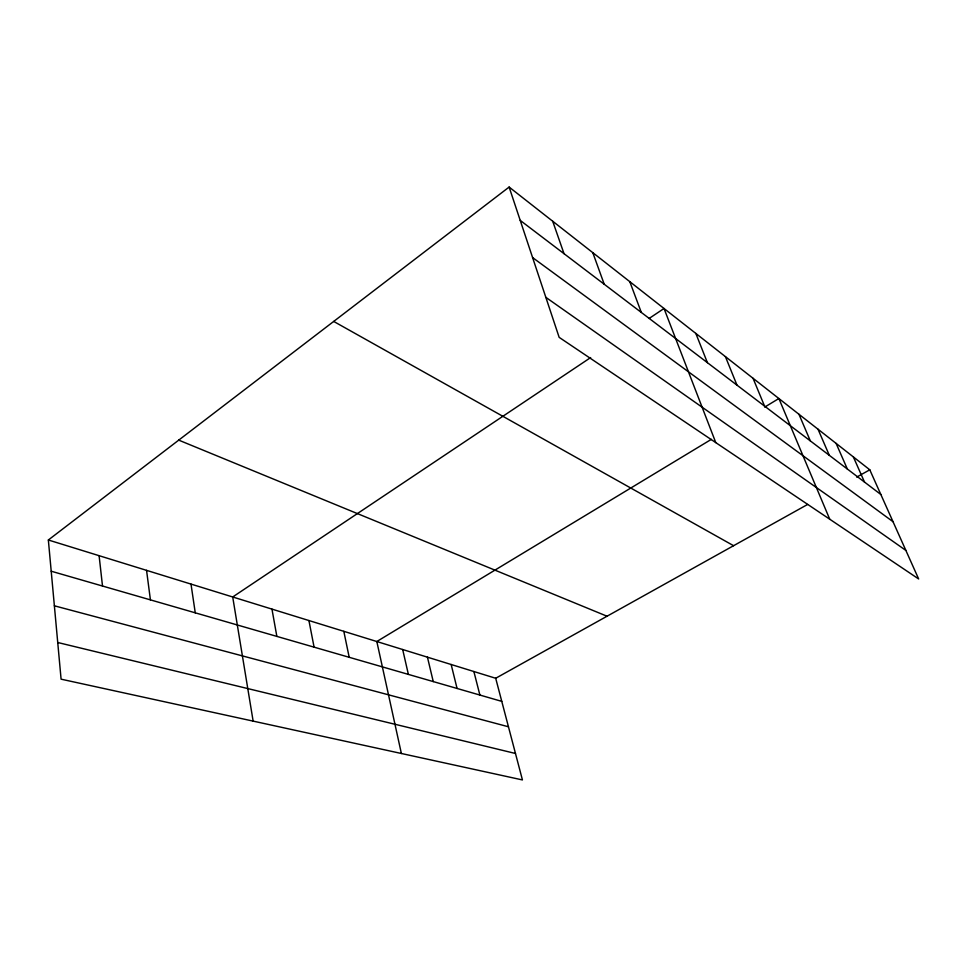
<?xml version="1.0" encoding="UTF-8"?>
<svg xmlns="http://www.w3.org/2000/svg" width="967" height="967" viewBox="0 0 967 967"><rect width="100%" height="100%" fill="white"/><g stroke="black" fill="none" stroke-linecap="round" stroke-linejoin="round"><path stroke-width="1.45" d="M48.35 539.997L495.696 678.266L522.434 779.934L61.09 679.172L48.35 539.997L509.125 187.066L869.792 469.805L918.65 578.967L559.156 337.35L509.125 187.066M590.656 357.572L232.709 596.977L253.136 721.116M649.075 318.494L664.027 308.497L715.773 442.608M711.41 439.308L376.816 641.52L401.378 753.498M764.692 407.107L778.882 398.525L829.722 519.194M495.696 678.266L807.578 504.472M856.689 477.106L869.792 469.805M57.73 642.499L515.484 753.486M54.37 605.801L508.449 726.773M51.203 571.207L501.776 701.377M178.726 440.13L607.034 616.221M333.7 321.431L733.59 545.702M545.835 297.328L905.874 550.428M532.599 257.585L893.024 521.709M520.222 220.391L880.84 494.488M853.365 456.92L864.498 482.062M836.117 443.406L847.346 469.031M818.009 429.203L829.311 455.312M798.947 414.263L810.322 440.892M753.039 378.278L764.546 406.092M725.419 356.63L736.975 385.132M695.829 333.422L707.397 362.661M629.783 281.651L641.314 312.426M592.795 252.653L604.23 284.25M552.701 221.225L564.015 253.668M473.878 671.533L479.886 695.055M451.154 664.498L457.065 688.456M427.438 657.173L433.252 681.578M402.683 649.522L408.376 674.398M343.817 631.33L349.196 657.294M308.92 620.536L314.082 647.153M271.957 609.113L276.852 636.395M190.995 584.092L195.261 612.824M146.549 570.349L150.417 599.866M99.105 555.687L102.502 586.026"/></g></svg>
